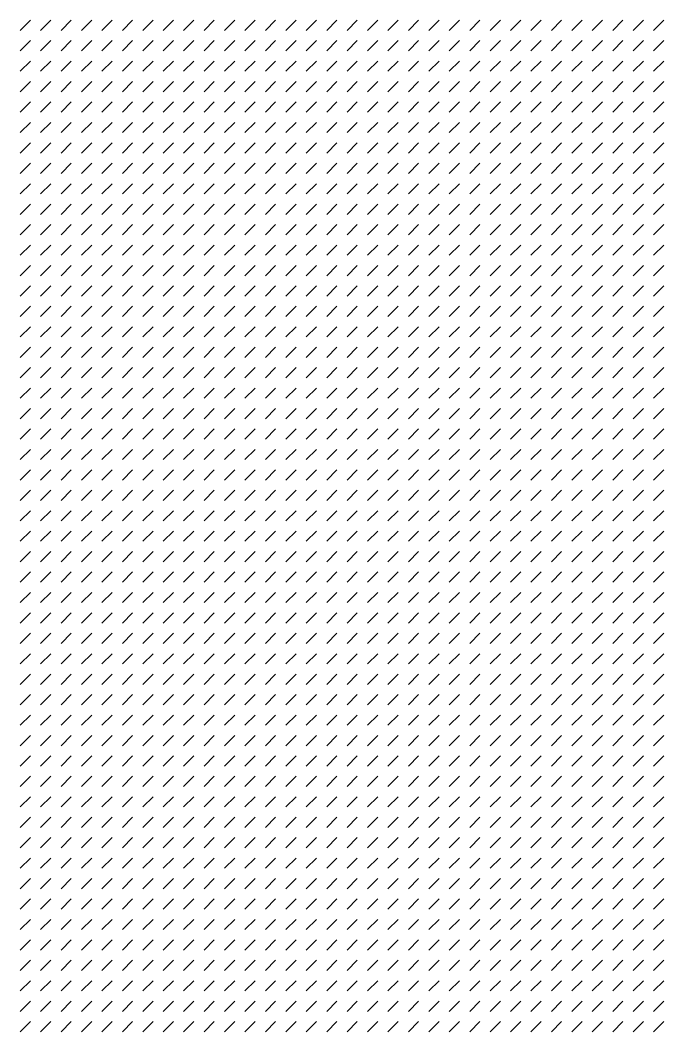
# Model space of a CAD drawing. Header units: millimetres. Extents: x 0 to 499, y 0 to 399.
# Drawn here: x 186 to 249, y 0 to 99 of the extents above; entities that cross this region are included whole.
import ezdxf

# ---------------------------------------------------------------- set-up
doc = ezdxf.new("R2010")
doc.units = ezdxf.units.MM
doc.layers.add('紅色', color=1, linetype='CONTINUOUS')

msp = doc.modelspace()

# ---------------------------------------------------------------- linework, layer by layer
at = {"layer": '紅色'}
for p, q in [((186, 98), (187, 99)), ((188, 98), (189, 99)), ((190, 98), (191, 99)), ((192, 98), (193, 99)), ((194, 98), (195, 99)), ((196, 98), (197, 99)), ((198, 98), (199, 99)), ((200, 98), (201, 99)), ((202, 98), (203, 99)), ((204, 98), (205, 99)), ((206, 98), (207, 99)), ((208, 98), (209, 99)), ((210, 98), (211, 99)), ((212, 98), (213, 99)), ((214, 98), (215, 99)), ((216, 98), (217, 99)), ((218, 98), (219, 99)), ((220, 98), (221, 99)), ((222, 98), (223, 99)), ((224, 98), (225, 99)), ((226, 98), (227, 99)), ((228, 98), (229, 99)), ((230, 98), (231, 99)), ((232, 98), (233, 99)), ((234, 98), (235, 99)), ((236, 98), (237, 99)), ((238, 98), (239, 99)), ((240, 98), (241, 99)), ((242, 98), (243, 99)), ((244, 98), (245, 99)), ((246, 98), (247, 99)), ((248, 98), (249, 99)), ((186, 96), (187, 97)), ((188, 96), (189, 97)), ((190, 96), (191, 97)), ((192, 96), (193, 97)), ((194, 96), (195, 97)), ((196, 96), (197, 97)), ((198, 96), (199, 97)), ((200, 96), (201, 97)), ((202, 96), (203, 97)), ((204, 96), (205, 97)), ((206, 96), (207, 97)), ((208, 96), (209, 97)), ((210, 96), (211, 97)), ((212, 96), (213, 97)), ((214, 96), (215, 97)), ((216, 96), (217, 97)), ((218, 96), (219, 97)), ((220, 96), (221, 97)), ((222, 96), (223, 97)), ((224, 96), (225, 97)), ((226, 96), (227, 97)), ((228, 96), (229, 97)), ((230, 96), (231, 97)), ((232, 96), (233, 97)), ((234, 96), (235, 97)), ((236, 96), (237, 97)), ((238, 96), (239, 97)), ((240, 96), (241, 97)), ((242, 96), (243, 97)), ((244, 96), (245, 97)), ((246, 96), (247, 97)), ((248, 96), (249, 97)), ((186, 94), (187, 95)), ((188, 94), (189, 95)), ((190, 94), (191, 95)), ((192, 94), (193, 95)), ((194, 94), (195, 95)), ((196, 94), (197, 95)), ((198, 94), (199, 95)), ((200, 94), (201, 95)), ((202, 94), (203, 95)), ((204, 94), (205, 95)), ((206, 94), (207, 95)), ((208, 94), (209, 95)), ((210, 94), (211, 95)), ((212, 94), (213, 95)), ((214, 94), (215, 95)), ((216, 94), (217, 95)), ((218, 94), (219, 95)), ((220, 94), (221, 95)), ((222, 94), (223, 95)), ((224, 94), (225, 95)), ((226, 94), (227, 95)), ((228, 94), (229, 95)), ((230, 94), (231, 95)), ((232, 94), (233, 95)), ((234, 94), (235, 95)), ((236, 94), (237, 95)), ((238, 94), (239, 95)), ((240, 94), (241, 95)), ((242, 94), (243, 95)), ((244, 94), (245, 95)), ((246, 94), (247, 95)), ((248, 94), (249, 95)), ((186, 92), (187, 93)), ((188, 92), (189, 93)), ((190, 92), (191, 93)), ((192, 92), (193, 93)), ((194, 92), (195, 93)), ((196, 92), (197, 93)), ((198, 92), (199, 93)), ((200, 92), (201, 93)), ((202, 92), (203, 93)), ((204, 92), (205, 93)), ((206, 92), (207, 93)), ((208, 92), (209, 93)), ((210, 92), (211, 93)), ((212, 92), (213, 93)), ((214, 92), (215, 93)), ((216, 92), (217, 93)), ((218, 92), (219, 93)), ((220, 92), (221, 93)), ((222, 92), (223, 93)), ((224, 92), (225, 93)), ((226, 92), (227, 93)), ((228, 92), (229, 93)), ((230, 92), (231, 93)), ((232, 92), (233, 93)), ((234, 92), (235, 93)), ((236, 92), (237, 93)), ((238, 92), (239, 93)), ((240, 92), (241, 93)), ((242, 92), (243, 93)), ((244, 92), (245, 93)), ((246, 92), (247, 93)), ((248, 92), (249, 93)), ((186, 90), (187, 91)), ((188, 90), (189, 91)), ((190, 90), (191, 91)), ((192, 90), (193, 91)), ((194, 90), (195, 91)), ((196, 90), (197, 91)), ((198, 90), (199, 91)), ((200, 90), (201, 91)), ((202, 90), (203, 91)), ((204, 90), (205, 91)), ((206, 90), (207, 91)), ((208, 90), (209, 91)), ((210, 90), (211, 91)), ((212, 90), (213, 91)), ((214, 90), (215, 91)), ((216, 90), (217, 91)), ((218, 90), (219, 91)), ((220, 90), (221, 91)), ((222, 90), (223, 91)), ((224, 90), (225, 91)), ((226, 90), (227, 91)), ((228, 90), (229, 91)), ((230, 90), (231, 91)), ((232, 90), (233, 91)), ((234, 90), (235, 91)), ((236, 90), (237, 91)), ((238, 90), (239, 91)), ((240, 90), (241, 91)), ((242, 90), (243, 91)), ((244, 90), (245, 91)), ((246, 90), (247, 91)), ((248, 90), (249, 91)), ((186, 88), (187, 89)), ((188, 88), (189, 89)), ((190, 88), (191, 89)), ((192, 88), (193, 89)), ((194, 88), (195, 89)), ((196, 88), (197, 89)), ((198, 88), (199, 89)), ((200, 88), (201, 89)), ((202, 88), (203, 89)), ((204, 88), (205, 89)), ((206, 88), (207, 89)), ((208, 88), (209, 89)), ((210, 88), (211, 89)), ((212, 88), (213, 89)), ((214, 88), (215, 89)), ((216, 88), (217, 89)), ((218, 88), (219, 89)), ((220, 88), (221, 89)), ((222, 88), (223, 89)), ((224, 88), (225, 89)), ((226, 88), (227, 89)), ((228, 88), (229, 89)), ((230, 88), (231, 89)), ((232, 88), (233, 89)), ((234, 88), (235, 89)), ((236, 88), (237, 89)), ((238, 88), (239, 89)), ((240, 88), (241, 89)), ((242, 88), (243, 89)), ((244, 88), (245, 89)), ((246, 88), (247, 89)), ((248, 88), (249, 89)), ((186, 86), (187, 87)), ((188, 86), (189, 87)), ((190, 86), (191, 87)), ((192, 86), (193, 87)), ((194, 86), (195, 87)), ((196, 86), (197, 87)), ((198, 86), (199, 87)), ((200, 86), (201, 87)), ((202, 86), (203, 87)), ((204, 86), (205, 87)), ((206, 86), (207, 87)), ((208, 86), (209, 87)), ((210, 86), (211, 87)), ((212, 86), (213, 87)), ((214, 86), (215, 87)), ((216, 86), (217, 87)), ((218, 86), (219, 87)), ((220, 86), (221, 87)), ((222, 86), (223, 87)), ((224, 86), (225, 87)), ((226, 86), (227, 87)), ((228, 86), (229, 87)), ((230, 86), (231, 87)), ((232, 86), (233, 87)), ((234, 86), (235, 87)), ((236, 86), (237, 87)), ((238, 86), (239, 87)), ((240, 86), (241, 87)), ((242, 86), (243, 87)), ((244, 86), (245, 87)), ((246, 86), (247, 87)), ((248, 86), (249, 87)), ((186, 84), (187, 85)), ((188, 84), (189, 85)), ((190, 84), (191, 85)), ((192, 84), (193, 85)), ((194, 84), (195, 85)), ((196, 84), (197, 85)), ((198, 84), (199, 85)), ((200, 84), (201, 85)), ((202, 84), (203, 85)), ((204, 84), (205, 85)), ((206, 84), (207, 85)), ((208, 84), (209, 85)), ((210, 84), (211, 85)), ((212, 84), (213, 85)), ((214, 84), (215, 85)), ((216, 84), (217, 85)), ((218, 84), (219, 85)), ((220, 84), (221, 85)), ((222, 84), (223, 85)), ((224, 84), (225, 85)), ((226, 84), (227, 85)), ((228, 84), (229, 85)), ((230, 84), (231, 85)), ((232, 84), (233, 85)), ((234, 84), (235, 85)), ((236, 84), (237, 85)), ((238, 84), (239, 85)), ((240, 84), (241, 85)), ((242, 84), (243, 85)), ((244, 84), (245, 85)), ((246, 84), (247, 85)), ((248, 84), (249, 85)), ((186, 82), (187, 83)), ((188, 82), (189, 83)), ((190, 82), (191, 83)), ((192, 82), (193, 83)), ((194, 82), (195, 83)), ((196, 82), (197, 83)), ((198, 82), (199, 83)), ((200, 82), (201, 83)), ((202, 82), (203, 83)), ((204, 82), (205, 83)), ((206, 82), (207, 83)), ((208, 82), (209, 83)), ((210, 82), (211, 83)), ((212, 82), (213, 83)), ((214, 82), (215, 83)), ((216, 82), (217, 83)), ((218, 82), (219, 83)), ((220, 82), (221, 83)), ((222, 82), (223, 83)), ((224, 82), (225, 83)), ((226, 82), (227, 83)), ((228, 82), (229, 83)), ((230, 82), (231, 83)), ((232, 82), (233, 83)), ((234, 82), (235, 83)), ((236, 82), (237, 83)), ((238, 82), (239, 83)), ((240, 82), (241, 83)), ((242, 82), (243, 83)), ((244, 82), (245, 83)), ((246, 82), (247, 83)), ((248, 82), (249, 83)), ((186, 80), (187, 81)), ((188, 80), (189, 81)), ((190, 80), (191, 81)), ((192, 80), (193, 81)), ((194, 80), (195, 81)), ((196, 80), (197, 81)), ((198, 80), (199, 81)), ((200, 80), (201, 81)), ((202, 80), (203, 81)), ((204, 80), (205, 81)), ((206, 80), (207, 81)), ((208, 80), (209, 81)), ((210, 80), (211, 81)), ((212, 80), (213, 81)), ((214, 80), (215, 81)), ((216, 80), (217, 81)), ((218, 80), (219, 81)), ((220, 80), (221, 81)), ((222, 80), (223, 81)), ((224, 80), (225, 81)), ((226, 80), (227, 81)), ((228, 80), (229, 81)), ((230, 80), (231, 81)), ((232, 80), (233, 81)), ((234, 80), (235, 81)), ((236, 80), (237, 81)), ((238, 80), (239, 81)), ((240, 80), (241, 81)), ((242, 80), (243, 81)), ((244, 80), (245, 81)), ((246, 80), (247, 81)), ((248, 80), (249, 81)), ((186, 78), (187, 79)), ((188, 78), (189, 79)), ((190, 78), (191, 79)), ((192, 78), (193, 79)), ((194, 78), (195, 79)), ((196, 78), (197, 79)), ((198, 78), (199, 79)), ((200, 78), (201, 79)), ((202, 78), (203, 79)), ((204, 78), (205, 79)), ((206, 78), (207, 79)), ((208, 78), (209, 79)), ((210, 78), (211, 79)), ((212, 78), (213, 79)), ((214, 78), (215, 79)), ((216, 78), (217, 79)), ((218, 78), (219, 79)), ((220, 78), (221, 79)), ((222, 78), (223, 79)), ((224, 78), (225, 79)), ((226, 78), (227, 79)), ((228, 78), (229, 79)), ((230, 78), (231, 79)), ((232, 78), (233, 79)), ((234, 78), (235, 79)), ((236, 78), (237, 79)), ((238, 78), (239, 79)), ((240, 78), (241, 79)), ((242, 78), (243, 79)), ((244, 78), (245, 79)), ((246, 78), (247, 79)), ((248, 78), (249, 79)), ((186, 76), (187, 77)), ((188, 76), (189, 77)), ((190, 76), (191, 77)), ((192, 76), (193, 77)), ((194, 76), (195, 77)), ((196, 76), (197, 77)), ((198, 76), (199, 77)), ((200, 76), (201, 77)), ((202, 76), (203, 77)), ((204, 76), (205, 77)), ((206, 76), (207, 77)), ((208, 76), (209, 77)), ((210, 76), (211, 77)), ((212, 76), (213, 77)), ((214, 76), (215, 77)), ((216, 76), (217, 77)), ((218, 76), (219, 77)), ((220, 76), (221, 77)), ((222, 76), (223, 77)), ((224, 76), (225, 77)), ((226, 76), (227, 77)), ((228, 76), (229, 77)), ((230, 76), (231, 77)), ((232, 76), (233, 77)), ((234, 76), (235, 77)), ((236, 76), (237, 77)), ((238, 76), (239, 77)), ((240, 76), (241, 77)), ((242, 76), (243, 77)), ((244, 76), (245, 77)), ((246, 76), (247, 77)), ((248, 76), (249, 77)), ((186, 74), (187, 75)), ((188, 74), (189, 75)), ((190, 74), (191, 75)), ((192, 74), (193, 75)), ((194, 74), (195, 75)), ((196, 74), (197, 75)), ((198, 74), (199, 75)), ((200, 74), (201, 75)), ((202, 74), (203, 75)), ((204, 74), (205, 75)), ((206, 74), (207, 75)), ((208, 74), (209, 75)), ((210, 74), (211, 75)), ((212, 74), (213, 75)), ((214, 74), (215, 75)), ((216, 74), (217, 75)), ((218, 74), (219, 75)), ((220, 74), (221, 75)), ((222, 74), (223, 75)), ((224, 74), (225, 75)), ((226, 74), (227, 75)), ((228, 74), (229, 75)), ((230, 74), (231, 75)), ((232, 74), (233, 75)), ((234, 74), (235, 75)), ((236, 74), (237, 75)), ((238, 74), (239, 75)), ((240, 74), (241, 75)), ((242, 74), (243, 75)), ((244, 74), (245, 75)), ((246, 74), (247, 75)), ((248, 74), (249, 75)), ((186, 72), (187, 73)), ((188, 72), (189, 73)), ((190, 72), (191, 73)), ((192, 72), (193, 73)), ((194, 72), (195, 73)), ((196, 72), (197, 73)), ((198, 72), (199, 73)), ((200, 72), (201, 73)), ((202, 72), (203, 73)), ((204, 72), (205, 73)), ((206, 72), (207, 73)), ((208, 72), (209, 73)), ((210, 72), (211, 73)), ((212, 72), (213, 73)), ((214, 72), (215, 73)), ((216, 72), (217, 73)), ((218, 72), (219, 73)), ((220, 72), (221, 73)), ((222, 72), (223, 73)), ((224, 72), (225, 73)), ((226, 72), (227, 73)), ((228, 72), (229, 73)), ((230, 72), (231, 73)), ((232, 72), (233, 73)), ((234, 72), (235, 73)), ((236, 72), (237, 73)), ((238, 72), (239, 73)), ((240, 72), (241, 73)), ((242, 72), (243, 73)), ((244, 72), (245, 73)), ((246, 72), (247, 73)), ((248, 72), (249, 73)), ((186, 70), (187, 71)), ((188, 70), (189, 71)), ((190, 70), (191, 71)), ((192, 70), (193, 71)), ((194, 70), (195, 71)), ((196, 70), (197, 71)), ((198, 70), (199, 71)), ((200, 70), (201, 71)), ((202, 70), (203, 71)), ((204, 70), (205, 71)), ((206, 70), (207, 71)), ((208, 70), (209, 71)), ((210, 70), (211, 71)), ((212, 70), (213, 71)), ((214, 70), (215, 71)), ((216, 70), (217, 71)), ((218, 70), (219, 71)), ((220, 70), (221, 71)), ((222, 70), (223, 71)), ((224, 70), (225, 71)), ((226, 70), (227, 71)), ((228, 70), (229, 71)), ((230, 70), (231, 71)), ((232, 70), (233, 71)), ((234, 70), (235, 71)), ((236, 70), (237, 71)), ((238, 70), (239, 71)), ((240, 70), (241, 71)), ((242, 70), (243, 71)), ((244, 70), (245, 71)), ((246, 70), (247, 71)), ((248, 70), (249, 71)), ((186, 68), (187, 69)), ((188, 68), (189, 69)), ((190, 68), (191, 69)), ((192, 68), (193, 69)), ((194, 68), (195, 69)), ((196, 68), (197, 69)), ((198, 68), (199, 69)), ((200, 68), (201, 69)), ((202, 68), (203, 69)), ((204, 68), (205, 69)), ((206, 68), (207, 69)), ((208, 68), (209, 69)), ((210, 68), (211, 69)), ((212, 68), (213, 69)), ((214, 68), (215, 69)), ((216, 68), (217, 69)), ((218, 68), (219, 69)), ((220, 68), (221, 69)), ((222, 68), (223, 69)), ((224, 68), (225, 69)), ((226, 68), (227, 69)), ((228, 68), (229, 69)), ((230, 68), (231, 69)), ((232, 68), (233, 69)), ((234, 68), (235, 69)), ((236, 68), (237, 69)), ((238, 68), (239, 69)), ((240, 68), (241, 69)), ((242, 68), (243, 69)), ((244, 68), (245, 69)), ((246, 68), (247, 69)), ((248, 68), (249, 69)), ((186, 66), (187, 67)), ((188, 66), (189, 67)), ((190, 66), (191, 67)), ((192, 66), (193, 67)), ((194, 66), (195, 67)), ((196, 66), (197, 67)), ((198, 66), (199, 67)), ((200, 66), (201, 67)), ((202, 66), (203, 67)), ((204, 66), (205, 67)), ((206, 66), (207, 67)), ((208, 66), (209, 67)), ((210, 66), (211, 67)), ((212, 66), (213, 67)), ((214, 66), (215, 67)), ((216, 66), (217, 67)), ((218, 66), (219, 67)), ((220, 66), (221, 67)), ((222, 66), (223, 67)), ((224, 66), (225, 67)), ((226, 66), (227, 67)), ((228, 66), (229, 67)), ((230, 66), (231, 67)), ((232, 66), (233, 67)), ((234, 66), (235, 67)), ((236, 66), (237, 67)), ((238, 66), (239, 67)), ((240, 66), (241, 67)), ((242, 66), (243, 67)), ((244, 66), (245, 67)), ((246, 66), (247, 67)), ((248, 66), (249, 67)), ((186, 64), (187, 65)), ((188, 64), (189, 65)), ((190, 64), (191, 65)), ((192, 64), (193, 65)), ((194, 64), (195, 65)), ((196, 64), (197, 65)), ((198, 64), (199, 65)), ((200, 64), (201, 65)), ((202, 64), (203, 65)), ((204, 64), (205, 65)), ((206, 64), (207, 65)), ((208, 64), (209, 65)), ((210, 64), (211, 65)), ((212, 64), (213, 65)), ((214, 64), (215, 65)), ((216, 64), (217, 65)), ((218, 64), (219, 65)), ((220, 64), (221, 65)), ((222, 64), (223, 65)), ((224, 64), (225, 65)), ((226, 64), (227, 65)), ((228, 64), (229, 65)), ((230, 64), (231, 65)), ((232, 64), (233, 65)), ((234, 64), (235, 65)), ((236, 64), (237, 65)), ((238, 64), (239, 65)), ((240, 64), (241, 65)), ((242, 64), (243, 65)), ((244, 64), (245, 65)), ((246, 64), (247, 65)), ((248, 64), (249, 65)), ((186, 62), (187, 63)), ((188, 62), (189, 63)), ((190, 62), (191, 63)), ((192, 62), (193, 63)), ((194, 62), (195, 63)), ((196, 62), (197, 63)), ((198, 62), (199, 63)), ((200, 62), (201, 63)), ((202, 62), (203, 63)), ((204, 62), (205, 63)), ((206, 62), (207, 63)), ((208, 62), (209, 63)), ((210, 62), (211, 63)), ((212, 62), (213, 63)), ((214, 62), (215, 63)), ((216, 62), (217, 63)), ((218, 62), (219, 63)), ((220, 62), (221, 63)), ((222, 62), (223, 63)), ((224, 62), (225, 63)), ((226, 62), (227, 63)), ((228, 62), (229, 63)), ((230, 62), (231, 63)), ((232, 62), (233, 63)), ((234, 62), (235, 63)), ((236, 62), (237, 63)), ((238, 62), (239, 63)), ((240, 62), (241, 63)), ((242, 62), (243, 63)), ((244, 62), (245, 63)), ((246, 62), (247, 63)), ((248, 62), (249, 63)), ((186, 60), (187, 61)), ((188, 60), (189, 61)), ((190, 60), (191, 61)), ((192, 60), (193, 61)), ((194, 60), (195, 61)), ((196, 60), (197, 61)), ((198, 60), (199, 61)), ((200, 60), (201, 61)), ((202, 60), (203, 61)), ((204, 60), (205, 61)), ((206, 60), (207, 61)), ((208, 60), (209, 61)), ((210, 60), (211, 61)), ((212, 60), (213, 61)), ((214, 60), (215, 61)), ((216, 60), (217, 61)), ((218, 60), (219, 61)), ((220, 60), (221, 61)), ((222, 60), (223, 61)), ((224, 60), (225, 61)), ((226, 60), (227, 61)), ((228, 60), (229, 61)), ((230, 60), (231, 61)), ((232, 60), (233, 61)), ((234, 60), (235, 61)), ((236, 60), (237, 61)), ((238, 60), (239, 61)), ((240, 60), (241, 61)), ((242, 60), (243, 61)), ((244, 60), (245, 61)), ((246, 60), (247, 61)), ((248, 60), (249, 61)), ((186, 58), (187, 59)), ((188, 58), (189, 59)), ((190, 58), (191, 59)), ((192, 58), (193, 59)), ((194, 58), (195, 59)), ((196, 58), (197, 59)), ((198, 58), (199, 59)), ((200, 58), (201, 59)), ((202, 58), (203, 59)), ((204, 58), (205, 59)), ((206, 58), (207, 59)), ((208, 58), (209, 59)), ((210, 58), (211, 59)), ((212, 58), (213, 59)), ((214, 58), (215, 59)), ((216, 58), (217, 59)), ((218, 58), (219, 59)), ((220, 58), (221, 59)), ((222, 58), (223, 59)), ((224, 58), (225, 59)), ((226, 58), (227, 59)), ((228, 58), (229, 59)), ((230, 58), (231, 59)), ((232, 58), (233, 59)), ((234, 58), (235, 59)), ((236, 58), (237, 59)), ((238, 58), (239, 59)), ((240, 58), (241, 59)), ((242, 58), (243, 59)), ((244, 58), (245, 59)), ((246, 58), (247, 59)), ((248, 58), (249, 59)), ((186, 56), (187, 57)), ((188, 56), (189, 57)), ((190, 56), (191, 57)), ((192, 56), (193, 57)), ((194, 56), (195, 57)), ((196, 56), (197, 57)), ((198, 56), (199, 57)), ((200, 56), (201, 57)), ((202, 56), (203, 57)), ((204, 56), (205, 57)), ((206, 56), (207, 57)), ((208, 56), (209, 57)), ((210, 56), (211, 57)), ((212, 56), (213, 57)), ((214, 56), (215, 57)), ((216, 56), (217, 57)), ((218, 56), (219, 57)), ((220, 56), (221, 57)), ((222, 56), (223, 57)), ((224, 56), (225, 57)), ((226, 56), (227, 57)), ((228, 56), (229, 57)), ((230, 56), (231, 57)), ((232, 56), (233, 57)), ((234, 56), (235, 57)), ((236, 56), (237, 57)), ((238, 56), (239, 57)), ((240, 56), (241, 57)), ((242, 56), (243, 57)), ((244, 56), (245, 57)), ((246, 56), (247, 57)), ((248, 56), (249, 57)), ((186, 54), (187, 55)), ((188, 54), (189, 55)), ((190, 54), (191, 55)), ((192, 54), (193, 55)), ((194, 54), (195, 55)), ((196, 54), (197, 55)), ((198, 54), (199, 55)), ((200, 54), (201, 55)), ((202, 54), (203, 55)), ((204, 54), (205, 55)), ((206, 54), (207, 55)), ((208, 54), (209, 55)), ((210, 54), (211, 55)), ((212, 54), (213, 55)), ((214, 54), (215, 55)), ((216, 54), (217, 55)), ((218, 54), (219, 55)), ((220, 54), (221, 55)), ((222, 54), (223, 55)), ((224, 54), (225, 55)), ((226, 54), (227, 55)), ((228, 54), (229, 55)), ((230, 54), (231, 55)), ((232, 54), (233, 55)), ((234, 54), (235, 55)), ((236, 54), (237, 55)), ((238, 54), (239, 55)), ((240, 54), (241, 55)), ((242, 54), (243, 55)), ((244, 54), (245, 55)), ((246, 54), (247, 55)), ((248, 54), (249, 55)), ((186, 52), (187, 53)), ((188, 52), (189, 53)), ((190, 52), (191, 53)), ((192, 52), (193, 53)), ((194, 52), (195, 53)), ((196, 52), (197, 53)), ((198, 52), (199, 53)), ((200, 52), (201, 53)), ((202, 52), (203, 53)), ((204, 52), (205, 53)), ((206, 52), (207, 53)), ((208, 52), (209, 53)), ((210, 52), (211, 53)), ((212, 52), (213, 53)), ((214, 52), (215, 53)), ((216, 52), (217, 53)), ((218, 52), (219, 53)), ((220, 52), (221, 53)), ((222, 52), (223, 53)), ((224, 52), (225, 53)), ((226, 52), (227, 53)), ((228, 52), (229, 53)), ((230, 52), (231, 53)), ((232, 52), (233, 53)), ((234, 52), (235, 53)), ((236, 52), (237, 53)), ((238, 52), (239, 53)), ((240, 52), (241, 53)), ((242, 52), (243, 53)), ((244, 52), (245, 53)), ((246, 52), (247, 53)), ((248, 52), (249, 53)), ((186, 50), (187, 51)), ((188, 50), (189, 51)), ((190, 50), (191, 51)), ((192, 50), (193, 51)), ((194, 50), (195, 51)), ((196, 50), (197, 51)), ((198, 50), (199, 51)), ((200, 50), (201, 51)), ((202, 50), (203, 51)), ((204, 50), (205, 51)), ((206, 50), (207, 51)), ((208, 50), (209, 51)), ((210, 50), (211, 51)), ((212, 50), (213, 51)), ((214, 50), (215, 51)), ((216, 50), (217, 51)), ((218, 50), (219, 51)), ((220, 50), (221, 51)), ((222, 50), (223, 51)), ((224, 50), (225, 51)), ((226, 50), (227, 51)), ((228, 50), (229, 51)), ((230, 50), (231, 51)), ((232, 50), (233, 51)), ((234, 50), (235, 51)), ((236, 50), (237, 51)), ((238, 50), (239, 51)), ((240, 50), (241, 51)), ((242, 50), (243, 51)), ((244, 50), (245, 51)), ((246, 50), (247, 51)), ((248, 50), (249, 51)), ((186, 48), (187, 49)), ((188, 48), (189, 49)), ((190, 48), (191, 49)), ((192, 48), (193, 49)), ((194, 48), (195, 49)), ((196, 48), (197, 49)), ((198, 48), (199, 49)), ((200, 48), (201, 49)), ((202, 48), (203, 49)), ((204, 48), (205, 49)), ((206, 48), (207, 49)), ((208, 48), (209, 49)), ((210, 48), (211, 49)), ((212, 48), (213, 49)), ((214, 48), (215, 49)), ((216, 48), (217, 49)), ((218, 48), (219, 49)), ((220, 48), (221, 49)), ((222, 48), (223, 49)), ((224, 48), (225, 49)), ((226, 48), (227, 49)), ((228, 48), (229, 49)), ((230, 48), (231, 49)), ((232, 48), (233, 49)), ((234, 48), (235, 49)), ((236, 48), (237, 49)), ((238, 48), (239, 49)), ((240, 48), (241, 49)), ((242, 48), (243, 49)), ((244, 48), (245, 49)), ((246, 48), (247, 49)), ((248, 48), (249, 49)), ((186, 46), (187, 47)), ((188, 46), (189, 47)), ((190, 46), (191, 47)), ((192, 46), (193, 47)), ((194, 46), (195, 47)), ((196, 46), (197, 47)), ((198, 46), (199, 47)), ((200, 46), (201, 47)), ((202, 46), (203, 47)), ((204, 46), (205, 47)), ((206, 46), (207, 47)), ((208, 46), (209, 47)), ((210, 46), (211, 47)), ((212, 46), (213, 47)), ((214, 46), (215, 47)), ((216, 46), (217, 47)), ((218, 46), (219, 47)), ((220, 46), (221, 47)), ((222, 46), (223, 47)), ((224, 46), (225, 47)), ((226, 46), (227, 47)), ((228, 46), (229, 47)), ((230, 46), (231, 47)), ((232, 46), (233, 47)), ((234, 46), (235, 47)), ((236, 46), (237, 47)), ((238, 46), (239, 47)), ((240, 46), (241, 47)), ((242, 46), (243, 47)), ((244, 46), (245, 47)), ((246, 46), (247, 47)), ((248, 46), (249, 47)), ((186, 44), (187, 45)), ((188, 44), (189, 45)), ((190, 44), (191, 45)), ((192, 44), (193, 45)), ((194, 44), (195, 45)), ((196, 44), (197, 45)), ((198, 44), (199, 45)), ((200, 44), (201, 45)), ((202, 44), (203, 45)), ((204, 44), (205, 45)), ((206, 44), (207, 45)), ((208, 44), (209, 45)), ((210, 44), (211, 45)), ((212, 44), (213, 45)), ((214, 44), (215, 45)), ((216, 44), (217, 45)), ((218, 44), (219, 45)), ((220, 44), (221, 45)), ((222, 44), (223, 45)), ((224, 44), (225, 45)), ((226, 44), (227, 45)), ((228, 44), (229, 45)), ((230, 44), (231, 45)), ((232, 44), (233, 45)), ((234, 44), (235, 45)), ((236, 44), (237, 45)), ((238, 44), (239, 45)), ((240, 44), (241, 45)), ((242, 44), (243, 45)), ((244, 44), (245, 45)), ((246, 44), (247, 45)), ((248, 44), (249, 45)), ((186, 42), (187, 43)), ((188, 42), (189, 43)), ((190, 42), (191, 43)), ((192, 42), (193, 43)), ((194, 42), (195, 43)), ((196, 42), (197, 43)), ((198, 42), (199, 43)), ((200, 42), (201, 43)), ((202, 42), (203, 43)), ((204, 42), (205, 43)), ((206, 42), (207, 43)), ((208, 42), (209, 43)), ((210, 42), (211, 43)), ((212, 42), (213, 43)), ((214, 42), (215, 43)), ((216, 42), (217, 43)), ((218, 42), (219, 43)), ((220, 42), (221, 43)), ((222, 42), (223, 43)), ((224, 42), (225, 43)), ((226, 42), (227, 43)), ((228, 42), (229, 43)), ((230, 42), (231, 43)), ((232, 42), (233, 43)), ((234, 42), (235, 43)), ((236, 42), (237, 43)), ((238, 42), (239, 43)), ((240, 42), (241, 43)), ((242, 42), (243, 43)), ((244, 42), (245, 43)), ((246, 42), (247, 43)), ((248, 42), (249, 43)), ((186, 40), (187, 41)), ((188, 40), (189, 41)), ((190, 40), (191, 41)), ((192, 40), (193, 41)), ((194, 40), (195, 41)), ((196, 40), (197, 41)), ((198, 40), (199, 41)), ((200, 40), (201, 41)), ((202, 40), (203, 41)), ((204, 40), (205, 41)), ((206, 40), (207, 41)), ((208, 40), (209, 41)), ((210, 40), (211, 41)), ((212, 40), (213, 41)), ((214, 40), (215, 41)), ((216, 40), (217, 41)), ((218, 40), (219, 41)), ((220, 40), (221, 41)), ((222, 40), (223, 41)), ((224, 40), (225, 41)), ((226, 40), (227, 41)), ((228, 40), (229, 41)), ((230, 40), (231, 41)), ((232, 40), (233, 41)), ((234, 40), (235, 41)), ((236, 40), (237, 41)), ((238, 40), (239, 41)), ((240, 40), (241, 41)), ((242, 40), (243, 41)), ((244, 40), (245, 41)), ((246, 40), (247, 41)), ((248, 40), (249, 41)), ((186, 38), (187, 39)), ((188, 38), (189, 39)), ((190, 38), (191, 39)), ((192, 38), (193, 39)), ((194, 38), (195, 39)), ((196, 38), (197, 39)), ((198, 38), (199, 39)), ((200, 38), (201, 39)), ((202, 38), (203, 39)), ((204, 38), (205, 39)), ((206, 38), (207, 39)), ((208, 38), (209, 39)), ((210, 38), (211, 39)), ((212, 38), (213, 39)), ((214, 38), (215, 39)), ((216, 38), (217, 39)), ((218, 38), (219, 39)), ((220, 38), (221, 39)), ((222, 38), (223, 39)), ((224, 38), (225, 39)), ((226, 38), (227, 39)), ((228, 38), (229, 39)), ((230, 38), (231, 39)), ((232, 38), (233, 39)), ((234, 38), (235, 39)), ((236, 38), (237, 39)), ((238, 38), (239, 39)), ((240, 38), (241, 39)), ((242, 38), (243, 39)), ((244, 38), (245, 39)), ((246, 38), (247, 39)), ((248, 38), (249, 39)), ((186, 36), (187, 37)), ((188, 36), (189, 37)), ((190, 36), (191, 37)), ((192, 36), (193, 37)), ((194, 36), (195, 37)), ((196, 36), (197, 37)), ((198, 36), (199, 37)), ((200, 36), (201, 37)), ((202, 36), (203, 37)), ((204, 36), (205, 37)), ((206, 36), (207, 37)), ((208, 36), (209, 37)), ((210, 36), (211, 37)), ((212, 36), (213, 37)), ((214, 36), (215, 37)), ((216, 36), (217, 37)), ((218, 36), (219, 37)), ((220, 36), (221, 37)), ((222, 36), (223, 37)), ((224, 36), (225, 37)), ((226, 36), (227, 37)), ((228, 36), (229, 37)), ((230, 36), (231, 37)), ((232, 36), (233, 37)), ((234, 36), (235, 37)), ((236, 36), (237, 37)), ((238, 36), (239, 37)), ((240, 36), (241, 37)), ((242, 36), (243, 37)), ((244, 36), (245, 37)), ((246, 36), (247, 37)), ((248, 36), (249, 37)), ((186, 34), (187, 35)), ((188, 34), (189, 35)), ((190, 34), (191, 35)), ((192, 34), (193, 35)), ((194, 34), (195, 35)), ((196, 34), (197, 35)), ((198, 34), (199, 35)), ((200, 34), (201, 35)), ((202, 34), (203, 35)), ((204, 34), (205, 35)), ((206, 34), (207, 35)), ((208, 34), (209, 35)), ((210, 34), (211, 35)), ((212, 34), (213, 35)), ((214, 34), (215, 35)), ((216, 34), (217, 35)), ((218, 34), (219, 35)), ((220, 34), (221, 35)), ((222, 34), (223, 35)), ((224, 34), (225, 35)), ((226, 34), (227, 35)), ((228, 34), (229, 35)), ((230, 34), (231, 35)), ((232, 34), (233, 35)), ((234, 34), (235, 35)), ((236, 34), (237, 35)), ((238, 34), (239, 35)), ((240, 34), (241, 35)), ((242, 34), (243, 35)), ((244, 34), (245, 35)), ((246, 34), (247, 35)), ((248, 34), (249, 35)), ((186, 32), (187, 33)), ((188, 32), (189, 33)), ((190, 32), (191, 33)), ((192, 32), (193, 33)), ((194, 32), (195, 33)), ((196, 32), (197, 33)), ((198, 32), (199, 33)), ((200, 32), (201, 33)), ((202, 32), (203, 33)), ((204, 32), (205, 33)), ((206, 32), (207, 33)), ((208, 32), (209, 33)), ((210, 32), (211, 33)), ((212, 32), (213, 33)), ((214, 32), (215, 33)), ((216, 32), (217, 33)), ((218, 32), (219, 33)), ((220, 32), (221, 33)), ((222, 32), (223, 33)), ((224, 32), (225, 33)), ((226, 32), (227, 33)), ((228, 32), (229, 33)), ((230, 32), (231, 33)), ((232, 32), (233, 33)), ((234, 32), (235, 33)), ((236, 32), (237, 33)), ((238, 32), (239, 33)), ((240, 32), (241, 33)), ((242, 32), (243, 33)), ((244, 32), (245, 33)), ((246, 32), (247, 33)), ((248, 32), (249, 33)), ((186, 30), (187, 31)), ((188, 30), (189, 31)), ((190, 30), (191, 31)), ((192, 30), (193, 31)), ((194, 30), (195, 31)), ((196, 30), (197, 31)), ((198, 30), (199, 31)), ((200, 30), (201, 31)), ((202, 30), (203, 31)), ((204, 30), (205, 31)), ((206, 30), (207, 31)), ((208, 30), (209, 31)), ((210, 30), (211, 31)), ((212, 30), (213, 31)), ((214, 30), (215, 31)), ((216, 30), (217, 31)), ((218, 30), (219, 31)), ((220, 30), (221, 31)), ((222, 30), (223, 31)), ((224, 30), (225, 31)), ((226, 30), (227, 31)), ((228, 30), (229, 31)), ((230, 30), (231, 31)), ((232, 30), (233, 31)), ((234, 30), (235, 31)), ((236, 30), (237, 31)), ((238, 30), (239, 31)), ((240, 30), (241, 31)), ((242, 30), (243, 31)), ((244, 30), (245, 31)), ((246, 30), (247, 31)), ((248, 30), (249, 31)), ((186, 28), (187, 29)), ((188, 28), (189, 29)), ((190, 28), (191, 29)), ((192, 28), (193, 29)), ((194, 28), (195, 29)), ((196, 28), (197, 29)), ((198, 28), (199, 29)), ((200, 28), (201, 29)), ((202, 28), (203, 29)), ((204, 28), (205, 29)), ((206, 28), (207, 29)), ((208, 28), (209, 29)), ((210, 28), (211, 29)), ((212, 28), (213, 29)), ((214, 28), (215, 29)), ((216, 28), (217, 29)), ((218, 28), (219, 29)), ((220, 28), (221, 29)), ((222, 28), (223, 29)), ((224, 28), (225, 29)), ((226, 28), (227, 29)), ((228, 28), (229, 29)), ((230, 28), (231, 29)), ((232, 28), (233, 29)), ((234, 28), (235, 29)), ((236, 28), (237, 29)), ((238, 28), (239, 29)), ((240, 28), (241, 29)), ((242, 28), (243, 29)), ((244, 28), (245, 29)), ((246, 28), (247, 29)), ((248, 28), (249, 29)), ((186, 26), (187, 27)), ((188, 26), (189, 27)), ((190, 26), (191, 27)), ((192, 26), (193, 27)), ((194, 26), (195, 27)), ((196, 26), (197, 27)), ((198, 26), (199, 27)), ((200, 26), (201, 27)), ((202, 26), (203, 27)), ((204, 26), (205, 27)), ((206, 26), (207, 27)), ((208, 26), (209, 27)), ((210, 26), (211, 27)), ((212, 26), (213, 27)), ((214, 26), (215, 27)), ((216, 26), (217, 27)), ((218, 26), (219, 27)), ((220, 26), (221, 27)), ((222, 26), (223, 27)), ((224, 26), (225, 27)), ((226, 26), (227, 27)), ((228, 26), (229, 27)), ((230, 26), (231, 27)), ((232, 26), (233, 27)), ((234, 26), (235, 27)), ((236, 26), (237, 27)), ((238, 26), (239, 27)), ((240, 26), (241, 27)), ((242, 26), (243, 27)), ((244, 26), (245, 27)), ((246, 26), (247, 27)), ((248, 26), (249, 27)), ((186, 24), (187, 25)), ((188, 24), (189, 25)), ((190, 24), (191, 25)), ((192, 24), (193, 25)), ((194, 24), (195, 25)), ((196, 24), (197, 25)), ((198, 24), (199, 25)), ((200, 24), (201, 25)), ((202, 24), (203, 25)), ((204, 24), (205, 25)), ((206, 24), (207, 25)), ((208, 24), (209, 25)), ((210, 24), (211, 25)), ((212, 24), (213, 25)), ((214, 24), (215, 25)), ((216, 24), (217, 25)), ((218, 24), (219, 25)), ((220, 24), (221, 25)), ((222, 24), (223, 25)), ((224, 24), (225, 25)), ((226, 24), (227, 25)), ((228, 24), (229, 25)), ((230, 24), (231, 25)), ((232, 24), (233, 25)), ((234, 24), (235, 25)), ((236, 24), (237, 25)), ((238, 24), (239, 25)), ((240, 24), (241, 25)), ((242, 24), (243, 25)), ((244, 24), (245, 25)), ((246, 24), (247, 25)), ((248, 24), (249, 25)), ((186, 22), (187, 23)), ((188, 22), (189, 23)), ((190, 22), (191, 23)), ((192, 22), (193, 23)), ((194, 22), (195, 23)), ((196, 22), (197, 23)), ((198, 22), (199, 23)), ((200, 22), (201, 23)), ((202, 22), (203, 23)), ((204, 22), (205, 23)), ((206, 22), (207, 23)), ((208, 22), (209, 23)), ((210, 22), (211, 23)), ((212, 22), (213, 23)), ((214, 22), (215, 23)), ((216, 22), (217, 23)), ((218, 22), (219, 23)), ((220, 22), (221, 23)), ((222, 22), (223, 23)), ((224, 22), (225, 23)), ((226, 22), (227, 23)), ((228, 22), (229, 23)), ((230, 22), (231, 23)), ((232, 22), (233, 23)), ((234, 22), (235, 23)), ((236, 22), (237, 23)), ((238, 22), (239, 23)), ((240, 22), (241, 23)), ((242, 22), (243, 23)), ((244, 22), (245, 23)), ((246, 22), (247, 23)), ((248, 22), (249, 23)), ((186, 20), (187, 21)), ((188, 20), (189, 21)), ((190, 20), (191, 21)), ((192, 20), (193, 21)), ((194, 20), (195, 21)), ((196, 20), (197, 21)), ((198, 20), (199, 21)), ((200, 20), (201, 21)), ((202, 20), (203, 21)), ((204, 20), (205, 21)), ((206, 20), (207, 21)), ((208, 20), (209, 21)), ((210, 20), (211, 21)), ((212, 20), (213, 21)), ((214, 20), (215, 21)), ((216, 20), (217, 21)), ((218, 20), (219, 21)), ((220, 20), (221, 21)), ((222, 20), (223, 21)), ((224, 20), (225, 21)), ((226, 20), (227, 21)), ((228, 20), (229, 21)), ((230, 20), (231, 21)), ((232, 20), (233, 21)), ((234, 20), (235, 21)), ((236, 20), (237, 21)), ((238, 20), (239, 21)), ((240, 20), (241, 21)), ((242, 20), (243, 21)), ((244, 20), (245, 21)), ((246, 20), (247, 21)), ((248, 20), (249, 21)), ((186, 18), (187, 19)), ((188, 18), (189, 19)), ((190, 18), (191, 19)), ((192, 18), (193, 19)), ((194, 18), (195, 19)), ((196, 18), (197, 19)), ((198, 18), (199, 19)), ((200, 18), (201, 19)), ((202, 18), (203, 19)), ((204, 18), (205, 19)), ((206, 18), (207, 19)), ((208, 18), (209, 19)), ((210, 18), (211, 19)), ((212, 18), (213, 19)), ((214, 18), (215, 19)), ((216, 18), (217, 19)), ((218, 18), (219, 19)), ((220, 18), (221, 19)), ((222, 18), (223, 19)), ((224, 18), (225, 19)), ((226, 18), (227, 19)), ((228, 18), (229, 19)), ((230, 18), (231, 19)), ((232, 18), (233, 19)), ((234, 18), (235, 19)), ((236, 18), (237, 19)), ((238, 18), (239, 19)), ((240, 18), (241, 19)), ((242, 18), (243, 19)), ((244, 18), (245, 19)), ((246, 18), (247, 19)), ((248, 18), (249, 19)), ((186, 16), (187, 17)), ((188, 16), (189, 17)), ((190, 16), (191, 17)), ((192, 16), (193, 17)), ((194, 16), (195, 17)), ((196, 16), (197, 17)), ((198, 16), (199, 17)), ((200, 16), (201, 17)), ((202, 16), (203, 17)), ((204, 16), (205, 17)), ((206, 16), (207, 17)), ((208, 16), (209, 17)), ((210, 16), (211, 17)), ((212, 16), (213, 17)), ((214, 16), (215, 17)), ((216, 16), (217, 17)), ((218, 16), (219, 17)), ((220, 16), (221, 17)), ((222, 16), (223, 17)), ((224, 16), (225, 17)), ((226, 16), (227, 17)), ((228, 16), (229, 17)), ((230, 16), (231, 17)), ((232, 16), (233, 17)), ((234, 16), (235, 17)), ((236, 16), (237, 17)), ((238, 16), (239, 17)), ((240, 16), (241, 17)), ((242, 16), (243, 17)), ((244, 16), (245, 17)), ((246, 16), (247, 17)), ((248, 16), (249, 17)), ((186, 14), (187, 15)), ((188, 14), (189, 15)), ((190, 14), (191, 15)), ((192, 14), (193, 15)), ((194, 14), (195, 15)), ((196, 14), (197, 15)), ((198, 14), (199, 15)), ((200, 14), (201, 15)), ((202, 14), (203, 15)), ((204, 14), (205, 15)), ((206, 14), (207, 15)), ((208, 14), (209, 15)), ((210, 14), (211, 15)), ((212, 14), (213, 15)), ((214, 14), (215, 15)), ((216, 14), (217, 15)), ((218, 14), (219, 15)), ((220, 14), (221, 15)), ((222, 14), (223, 15)), ((224, 14), (225, 15)), ((226, 14), (227, 15)), ((228, 14), (229, 15)), ((230, 14), (231, 15)), ((232, 14), (233, 15)), ((234, 14), (235, 15)), ((236, 14), (237, 15)), ((238, 14), (239, 15)), ((240, 14), (241, 15)), ((242, 14), (243, 15)), ((244, 14), (245, 15)), ((246, 14), (247, 15)), ((248, 14), (249, 15)), ((186, 12), (187, 13)), ((188, 12), (189, 13)), ((190, 12), (191, 13)), ((192, 12), (193, 13)), ((194, 12), (195, 13)), ((196, 12), (197, 13)), ((198, 12), (199, 13)), ((200, 12), (201, 13)), ((202, 12), (203, 13)), ((204, 12), (205, 13)), ((206, 12), (207, 13)), ((208, 12), (209, 13)), ((210, 12), (211, 13)), ((212, 12), (213, 13)), ((214, 12), (215, 13)), ((216, 12), (217, 13)), ((218, 12), (219, 13)), ((220, 12), (221, 13)), ((222, 12), (223, 13)), ((224, 12), (225, 13)), ((226, 12), (227, 13)), ((228, 12), (229, 13)), ((230, 12), (231, 13)), ((232, 12), (233, 13)), ((234, 12), (235, 13)), ((236, 12), (237, 13)), ((238, 12), (239, 13)), ((240, 12), (241, 13)), ((242, 12), (243, 13)), ((244, 12), (245, 13)), ((246, 12), (247, 13)), ((248, 12), (249, 13)), ((186, 10), (187, 11)), ((188, 10), (189, 11)), ((190, 10), (191, 11)), ((192, 10), (193, 11)), ((194, 10), (195, 11)), ((196, 10), (197, 11)), ((198, 10), (199, 11)), ((200, 10), (201, 11)), ((202, 10), (203, 11)), ((204, 10), (205, 11)), ((206, 10), (207, 11)), ((208, 10), (209, 11)), ((210, 10), (211, 11)), ((212, 10), (213, 11)), ((214, 10), (215, 11)), ((216, 10), (217, 11)), ((218, 10), (219, 11)), ((220, 10), (221, 11)), ((222, 10), (223, 11)), ((224, 10), (225, 11)), ((226, 10), (227, 11)), ((228, 10), (229, 11)), ((230, 10), (231, 11)), ((232, 10), (233, 11)), ((234, 10), (235, 11)), ((236, 10), (237, 11)), ((238, 10), (239, 11)), ((240, 10), (241, 11)), ((242, 10), (243, 11)), ((244, 10), (245, 11)), ((246, 10), (247, 11)), ((248, 10), (249, 11)), ((186, 8), (187, 9)), ((188, 8), (189, 9)), ((190, 8), (191, 9)), ((192, 8), (193, 9)), ((194, 8), (195, 9)), ((196, 8), (197, 9)), ((198, 8), (199, 9)), ((200, 8), (201, 9)), ((202, 8), (203, 9)), ((204, 8), (205, 9)), ((206, 8), (207, 9)), ((208, 8), (209, 9)), ((210, 8), (211, 9)), ((212, 8), (213, 9)), ((214, 8), (215, 9)), ((216, 8), (217, 9)), ((218, 8), (219, 9)), ((220, 8), (221, 9)), ((222, 8), (223, 9)), ((224, 8), (225, 9)), ((226, 8), (227, 9)), ((228, 8), (229, 9)), ((230, 8), (231, 9)), ((232, 8), (233, 9)), ((234, 8), (235, 9)), ((236, 8), (237, 9)), ((238, 8), (239, 9)), ((240, 8), (241, 9)), ((242, 8), (243, 9)), ((244, 8), (245, 9)), ((246, 8), (247, 9)), ((248, 8), (249, 9)), ((186, 6), (187, 7)), ((188, 6), (189, 7)), ((190, 6), (191, 7)), ((192, 6), (193, 7)), ((194, 6), (195, 7)), ((196, 6), (197, 7)), ((198, 6), (199, 7)), ((200, 6), (201, 7)), ((202, 6), (203, 7)), ((204, 6), (205, 7)), ((206, 6), (207, 7)), ((208, 6), (209, 7)), ((210, 6), (211, 7)), ((212, 6), (213, 7)), ((214, 6), (215, 7)), ((216, 6), (217, 7)), ((218, 6), (219, 7)), ((220, 6), (221, 7)), ((222, 6), (223, 7)), ((224, 6), (225, 7)), ((226, 6), (227, 7)), ((228, 6), (229, 7)), ((230, 6), (231, 7)), ((232, 6), (233, 7)), ((234, 6), (235, 7)), ((236, 6), (237, 7)), ((238, 6), (239, 7)), ((240, 6), (241, 7)), ((242, 6), (243, 7)), ((244, 6), (245, 7)), ((246, 6), (247, 7)), ((248, 6), (249, 7)), ((186, 4), (187, 5)), ((188, 4), (189, 5)), ((190, 4), (191, 5)), ((192, 4), (193, 5)), ((194, 4), (195, 5)), ((196, 4), (197, 5)), ((198, 4), (199, 5)), ((200, 4), (201, 5)), ((202, 4), (203, 5)), ((204, 4), (205, 5)), ((206, 4), (207, 5)), ((208, 4), (209, 5)), ((210, 4), (211, 5)), ((212, 4), (213, 5)), ((214, 4), (215, 5)), ((216, 4), (217, 5)), ((218, 4), (219, 5)), ((220, 4), (221, 5)), ((222, 4), (223, 5)), ((224, 4), (225, 5)), ((226, 4), (227, 5)), ((228, 4), (229, 5)), ((230, 4), (231, 5)), ((232, 4), (233, 5)), ((234, 4), (235, 5)), ((236, 4), (237, 5)), ((238, 4), (239, 5)), ((240, 4), (241, 5)), ((242, 4), (243, 5)), ((244, 4), (245, 5)), ((246, 4), (247, 5)), ((248, 4), (249, 5)), ((186, 2), (187, 3)), ((188, 2), (189, 3)), ((190, 2), (191, 3)), ((192, 2), (193, 3)), ((194, 2), (195, 3)), ((196, 2), (197, 3)), ((198, 2), (199, 3)), ((200, 2), (201, 3)), ((202, 2), (203, 3)), ((204, 2), (205, 3)), ((206, 2), (207, 3)), ((208, 2), (209, 3)), ((210, 2), (211, 3)), ((212, 2), (213, 3)), ((214, 2), (215, 3)), ((216, 2), (217, 3)), ((218, 2), (219, 3)), ((220, 2), (221, 3)), ((222, 2), (223, 3)), ((224, 2), (225, 3)), ((226, 2), (227, 3)), ((228, 2), (229, 3)), ((230, 2), (231, 3)), ((232, 2), (233, 3)), ((234, 2), (235, 3)), ((236, 2), (237, 3)), ((238, 2), (239, 3)), ((240, 2), (241, 3)), ((242, 2), (243, 3)), ((244, 2), (245, 3)), ((246, 2), (247, 3)), ((248, 2), (249, 3)), ((186, 0), (187, 1)), ((188, 0), (189, 1)), ((190, 0), (191, 1)), ((192, 0), (193, 1)), ((194, 0), (195, 1)), ((196, 0), (197, 1)), ((198, 0), (199, 1)), ((200, 0), (201, 1)), ((202, 0), (203, 1)), ((204, 0), (205, 1)), ((206, 0), (207, 1)), ((208, 0), (209, 1)), ((210, 0), (211, 1)), ((212, 0), (213, 1)), ((214, 0), (215, 1)), ((216, 0), (217, 1)), ((218, 0), (219, 1)), ((220, 0), (221, 1)), ((222, 0), (223, 1)), ((224, 0), (225, 1)), ((226, 0), (227, 1)), ((228, 0), (229, 1)), ((230, 0), (231, 1)), ((232, 0), (233, 1)), ((234, 0), (235, 1)), ((236, 0), (237, 1)), ((238, 0), (239, 1)), ((240, 0), (241, 1)), ((242, 0), (243, 1)), ((244, 0), (245, 1)), ((246, 0), (247, 1)), ((248, 0), (249, 1))]:
    msp.add_line(p, q, dxfattribs=at)

doc.saveas('drawing.dxf')
